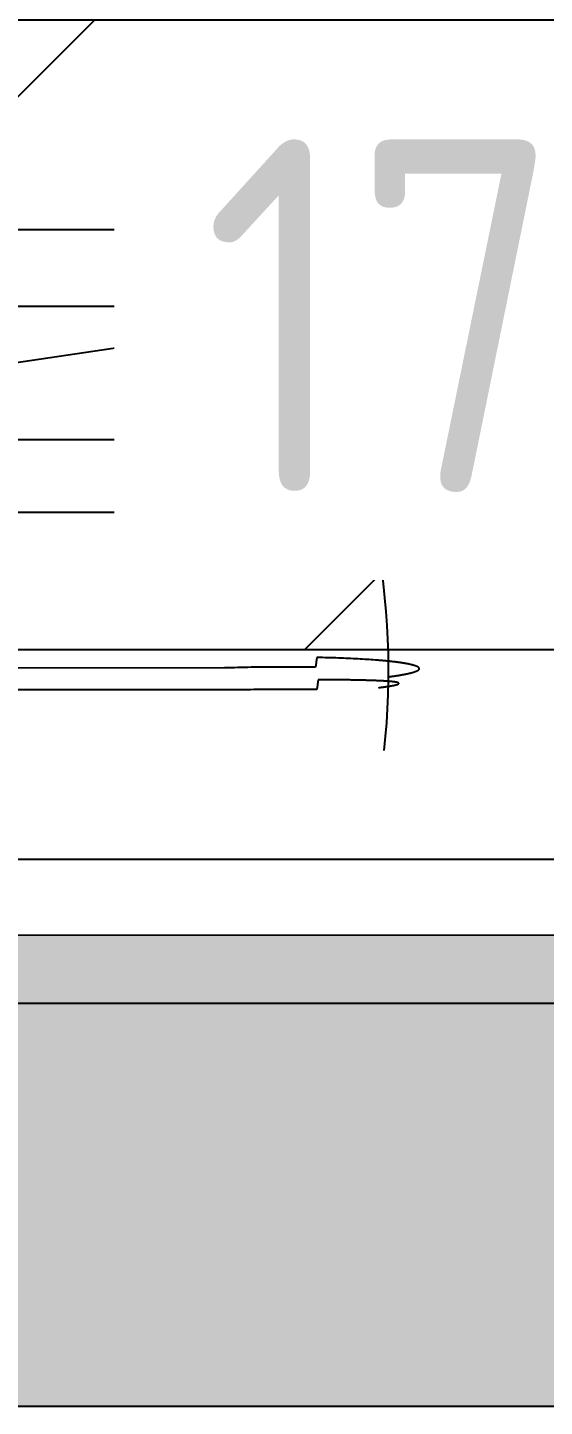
# Model space of a CAD drawing. Extents: x -74236 to 286982, y -14633 to 132816.
# Drawn here: x 94900 to 95208, y 103694 to 104516 of the extents above; entities that cross this region are included whole.
import ezdxf

# ---------------------------------------------------------------- set-up
doc = ezdxf.new("R2010")
doc.units = 0
doc.header["$LTSCALE"] = 10
doc.header["$MEASUREMENT"] = 0
doc.header["$PDSIZE"] = 5
for name, color, linetype in [('1活动家具', 4, 'Continuous'), ('3地坪', 8, 'Continuous'), ('5顶面布置', 3, 'Continuous'), ('5顶面标注', 3, 'Continuous'), ('7开关', 1, 'Continuous'), ('图框', 4, 'Continuous')]:
    doc.layers.add(name, color=color, linetype=linetype)
doc.styles.get("Standard").update_dxf_attribs({"font": 'gbenor.shx', "bigfont": 'gbcbig.shx'})
doc.dimstyles.new('wl20', dxfattribs={"dimscale": 60, "dimtxt": 1.8, "dimasz": 0.03, "dimexe": 0, "dimexo": 0.625, "dimgap": 0.2, "dimtad": 1, "dimdec": 0, "dimrnd": 0.05, "dimdsep": 46, "dimtxsty": 'Standard', "dimblk": 'BZ', "dimcen": 0.06, "dimclrd": 127, "dimclre": 127, "dimclrt": 1, "dimadec": 0, "dimazin": 0, "dimtfac": 1, "dimtdec": 0, "dimtix": 1, "dimtmove": 2, "dimatfit": 3, "dimldrblk": 'jt', "dimfxl": 1, "dimtvp": 1, "dimtfill": 1, "dimtolj": 1, "dimtzin": 0, "dimarcsym": 0})

# ---------------------------------------------------------------- blocks, each defined once
blk = doc.blocks.new('BZ')
at = {"layer": '图框', "linetype": 'Continuous'}
blk.add_hatch(color=2, dxfattribs=at).paths.add_polyline_path([(9.59, 6.47), (6.57, 9.41), (-10.49, -7.49), (-7.44, -10.7)])
blk.add_lwpolyline([(-7.44, -10.7), (9.59, 6.47), (6.57, 9.41), (-10.49, -7.49), (-7.44, -10.7)], dxfattribs=at)
blk = doc.blocks.new('*D496')
at = {"layer": '7开关', "color": 127, "lineweight": -2, "transparency": 16777216}
for p, q in [((94384.15, 103971.93), (94384.15, 104227.01)), ((94385.95, 104227.01), (96082.35, 104227.01)), ((96084.15, 103971.93), (96084.15, 104227.01))]:
    blk.add_line(p, q, dxfattribs=at)
at = {"layer": 'Defpoints', "color": 0, "transparency": 16777216}
for p in [(96084.15, 104227.01), (94384.15, 103934.43), (96084.15, 103934.43)]:
    blk.add_point(p, dxfattribs=at)
at = {"layer": '7开关', "color": 127, "lineweight": -2, "transparency": 16777216, "xscale": 1.8, "yscale": 1.8, "zscale": 1.8, "rotation": 180}
blk.add_blockref('BZ', (94384.15, 104227.01), dxfattribs=at)
at = {"layer": '7开关', "color": 127, "lineweight": -2, "transparency": 16777216, "xscale": 1.8, "yscale": 1.8, "zscale": 1.8}
blk.add_blockref('BZ', (96084.15, 104227.01), dxfattribs=at)
at = {"layer": '7开关', "color": 1, "transparency": 16777216, "insert": (95234.15, 104344.01), "char_height": 210, "attachment_point": 5, "bg_fill": 3, "box_fill_scale": 1.25, "bg_fill_color": 256, "bg_fill_true_color": 13158600, "bg_fill_transparency": 0}
blk.add_mtext('\\A1;1700', dxfattribs=at)
blk = doc.blocks.new('jt')
at = {"layer": '图框', "linetype": 'Continuous'}
blk.add_hatch(color=2, dxfattribs=at).paths.add_polyline_path([(-22, 17.67), (-16.75, 22.22), (0, 0), (-16.7, -22.03), (-22.01, -17.6), (-5.68, -0.01)])
blk.add_lwpolyline([(-22, 17.67), (-16.75, 22.22), (0, 0), (-16.7, -22.03), (-22.01, -17.6), (-5.68, -0.01), (-22, 17.67)], dxfattribs=at)

msp = doc.modelspace()

# ---------------------------------------------------------------- hatches: boundary and pattern name
h = msp.add_hatch(color=252)
h.paths.add_polyline_path([(97974.15, 105604.43), (98784.15, 105604.43), (98784.15, 105844.43), (97734.15, 105844.43), (97734.15, 103934.43), (94384.15, 103934.43), (94384.15, 104098.45), (94144.15, 104132.63), (94144.15, 103694.43), (97974.15, 103694.43)])
h.paths.add_polyline_path([(94384.15, 104754.43), (94144.15, 104754.43), (94144.15, 104264.3), (94384.15, 104298.48)], flags=17)
at = {"layer": '3地坪'}
h = msp.add_hatch(dxfattribs=at)
h.set_pattern_fill('DOLMIT', color=253, scale=500, double=1)
h.set_pattern_definition([(0, (98189.9, 109270.12), (0, 125), []), (45, (98189.9, 109270.1), (-250, 250), [176.777, -353.553])])
h.paths.add_polyline_path([(97734.15, 105844.43), (98224.15, 105844.43), (98224.15, 107104.43), (98124.15, 107104.43), (97324.15, 107104.43), (94384.15, 107104.43), (94384.15, 103934.43), (97734.15, 103934.43)])
at = {"layer": '5顶面标注'}
h = msp.add_hatch(dxfattribs=at)
h.set_pattern_fill('AR-SAND', color=253, scale=60, double=1)
h.set_pattern_definition([(37.5, (0, 0), (-3.7796, 115.609426), [0, -91.2, 0, -102, 0, -97.5]), (7.5, (0, 0), (106.1866, 169.32876), [0, -49.2, 0, -82.2, 0, -31.5]), (327.5, (-73.8, 0), (186.84851, 0.33954), [0, -30, 0, -108, 0, -141]), (317.5, (-73.8, 0), (180.3676, 52.66053), [0, -15, 0, -70.8, 0, -81])])
h.paths.add_polyline_path([(97723.95, 106054.01), (97523.95, 106054.01), (97523.95, 106186.63), (97223.95, 106186.63), (97223.95, 106286.63), (97203.95, 106286.63), (97143.75, 106286.63), (97143.75, 106054.01), (97143.75, 103974.43), (94574.15, 103975.03), (94574.15, 107065.03), (97143.75, 107064.43), (97143.75, 106786.63), (97223.95, 106786.63), (97223.95, 106886.63), (97338.95, 106886.63), (97338.95, 106910.25), (97368.95, 106910.25), (97368.95, 106886.63), (97430.95, 106886.63), (97430.95, 106896.63), (97456.95, 106896.63), (97523.95, 106894.12), (97523.95, 107054.01), (97723.95, 107054.01)], flags=16)
h.paths.add_polyline_path([(97723.95, 106054.01), (97523.95, 106054.01), (97523.95, 106186.63), (97223.95, 106186.63), (97223.95, 106286.63), (97203.95, 106286.63), (97143.75, 106286.63), (96977.56, 106302.16), (97143.75, 106302.16), (97143.75, 106786.63), (97223.95, 106786.63), (97223.95, 106886.63), (97338.95, 106886.63), (97338.95, 106910.25), (97368.95, 106910.25), (97368.95, 106886.63), (97430.95, 106886.63), (97430.95, 106896.63), (97456.95, 106896.63), (97523.95, 106894.12), (97523.95, 107054.01), (97723.95, 107054.01)], flags=16)
h.paths.add_polyline_path([(97238.95, 106859.96, -0.414216), (97232.29, 106866.63), (97230.9, 106859.96)], flags=0)
h.paths.add_polyline_path([(97703.95, 106213.29), (97708.95, 106213.29, -1.000005), (97708.95, 106199.96), (97703.95, 106199.96), (97703.95, 106074.01), (97543.95, 106074.01), (97543.95, 107034.01), (97703.95, 107034.01), (97703.95, 106873.29), (97708.95, 106873.29, -0.999995), (97708.95, 106859.96), (97703.95, 106859.96)], flags=0)
h.paths.add_polyline_path([(94534.15, 107104.43), (94534.15, 103934.43), (97734.15, 103934.43), (97734.15, 105844.43), (98224.15, 105844.43), (98224.15, 107104.43)])

# ---------------------------------------------------------------- linework, layer by layer
at = {"color": 255}
for p, q in [((97734.15, 103934.43), (94384.15, 103934.43)), ((97974.15, 103694.43), (94144.15, 103694.43))]:
    msp.add_line(p, q, dxfattribs=at)
at = {"layer": '1活动家具', "color": 8}
for p, q in [((95064.25, 104352.3), (95064.37, 104352.46)), ((95064.37, 104352.46), (95064.48, 104352.62)), ((95064.48, 104352.62), (95064.59, 104352.78)), ((95064.59, 104352.78), (95064.7, 104352.94)), ((95064.7, 104352.94), (95064.82, 104353.09)), ((95064.82, 104353.09), (95064.93, 104353.24)), ((95064.93, 104353.24), (95065.05, 104353.39)), ((95065.05, 104353.39), (95065.16, 104353.53)), ((95065.16, 104353.53), (95065.28, 104353.68)), ((95065.28, 104353.68), (95065.39, 104353.82)), ((95065.39, 104353.82), (95065.51, 104353.95)), ((95065.51, 104353.95), (95065.63, 104354.09)), ((95065.63, 104354.09), (95065.75, 104354.22)), ((95065.75, 104354.22), (95065.86, 104354.35)), ((95065.86, 104354.35), (95065.98, 104354.47)), ((95065.98, 104354.47), (95066.1, 104354.6)), ((95066.1, 104354.6), (95066.21, 104354.72)), ((95066.21, 104354.72), (95066.33, 104354.83)), ((95066.33, 104354.83), (95066.45, 104354.94)), ((95066.45, 104354.94), (95066.57, 104355.05)), ((95066.57, 104355.05), (95066.68, 104355.16)), ((95066.68, 104355.16), (95066.8, 104355.26)), ((95066.8, 104355.26), (95066.91, 104355.36)), ((95066.91, 104355.36), (95067.03, 104355.45)), ((95067.03, 104355.45), (95067.14, 104355.55)), ((95067.14, 104355.55), (95067.26, 104355.63)), ((95067.26, 104355.63), (95067.37, 104355.72)), ((95067.37, 104355.72), (95067.48, 104355.8)), ((95067.48, 104355.8), (95067.6, 104355.87)), ((95067.6, 104355.87), (95067.71, 104355.95)), ((95067.71, 104355.95), (95067.82, 104356.02)), ((95067.82, 104356.02), (95067.93, 104356.08)), ((95067.93, 104356.08), (95068.04, 104356.14)), ((95068.04, 104356.14), (95068.15, 104356.2)), ((95068.15, 104356.2), (95068.25, 104356.25)), ((95068.25, 104356.25), (95068.36, 104356.3)), ((95068.36, 104356.3), (95068.46, 104356.34)), ((95068.46, 104356.34), (95068.57, 104356.38)), ((95068.57, 104356.38), (95068.67, 104356.42)), ((95068.67, 104356.42), (95068.77, 104356.45)), ((95068.77, 104356.45), (95068.87, 104356.48)), ((95068.87, 104356.48), (95068.97, 104356.51)), ((95068.97, 104356.51), (95069.06, 104356.53)), ((95069.06, 104356.53), (95069.16, 104356.54)), ((95069.16, 104356.54), (95069.25, 104356.55)), ((95069.25, 104356.55), (95069.34, 104356.56)), ((95069.34, 104356.56), (95069.43, 104356.57)), ((95069.43, 104356.57), (95069.52, 104356.56)), ((95069.52, 104356.56), (95069.61, 104356.56)), ((95069.61, 104356.56), (95069.69, 104356.55)), ((95069.69, 104356.55), (95069.78, 104356.54)), ((95069.78, 104356.54), (95069.86, 104356.52)), ((95069.86, 104356.52), (95069.94, 104356.5)), ((95069.94, 104356.5), (95070.02, 104356.47)), ((95070.02, 104356.47), (95070.09, 104356.44)), ((95070.09, 104356.44), (95070.16, 104356.41)), ((95070.16, 104356.41), (95070.24, 104356.37)), ((95070.24, 104356.37), (95070.31, 104356.33)), ((95070.31, 104356.33), (95070.37, 104356.28)), ((95070.37, 104356.28), (95070.44, 104356.23)), ((95070.44, 104356.23), (95070.5, 104356.18)), ((95070.5, 104356.18), (95070.56, 104356.12)), ((95070.56, 104356.12), (95070.62, 104356.06)), ((95070.62, 104356.06), (95070.68, 104355.99)), ((95070.68, 104355.99), (95070.73, 104355.92)), ((95070.73, 104355.92), (95070.78, 104355.84)), ((95070.78, 104355.84), (95070.83, 104355.77)), ((95070.83, 104355.77), (95070.88, 104355.68)), ((95070.88, 104355.68), (95070.92, 104355.6)), ((95070.92, 104355.6), (95070.96, 104355.51)), ((95070.96, 104355.51), (95071, 104355.42)), ((95071, 104355.42), (95071.04, 104355.32)), ((95071.04, 104355.32), (95071.08, 104355.22)), ((95071.08, 104355.22), (95071.11, 104355.12)), ((95071.11, 104355.12), (95071.14, 104355.01)), ((95071.14, 104355.01), (95071.17, 104354.9)), ((95071.17, 104354.9), (95071.19, 104354.79)), ((95071.19, 104354.79), (95071.21, 104354.67)), ((95071.21, 104352.4), (95071.19, 104352.23)), ((95071.21, 104354.67), (95071.23, 104354.55)), ((95071.23, 104352.56), (95071.21, 104352.4)), ((95071.23, 104354.55), (95071.25, 104354.43)), ((95071.25, 104352.72), (95071.23, 104352.56)), ((95071.25, 104354.43), (95071.26, 104354.3)), ((95071.26, 104352.87), (95071.25, 104352.72)), ((95071.26, 104354.3), (95071.27, 104354.17)), ((95071.28, 104353.03), (95071.26, 104352.87)), ((95071.27, 104354.17), (95071.28, 104354.04)), ((95071.28, 104354.04), (95071.29, 104353.9)), ((95071.29, 104353.33), (95071.28, 104353.18)), ((95071.28, 104353.18), (95071.28, 104353.03)), ((95071.29, 104353.9), (95071.29, 104353.76)), ((95071.29, 104353.76), (95071.3, 104353.62)), ((95071.3, 104353.62), (95071.29, 104353.48)), ((95071.29, 104353.48), (95071.29, 104353.33)), ((94434.49, 104349.61), (95934.15, 104349.61)), ((95060.85, 104344), (95060.87, 104344.17)), ((95060.87, 104344.17), (95060.9, 104344.34)), ((95060.9, 104344.34), (95060.93, 104344.51)), ((95060.93, 104344.51), (95060.96, 104344.68)), ((95060.96, 104344.68), (95061, 104344.85)), ((95061, 104344.85), (95061.04, 104345.03)), ((95061.04, 104345.03), (95061.08, 104345.2)), ((95061.08, 104345.2), (95061.12, 104345.38)), ((95061.12, 104345.38), (95061.17, 104345.56)), ((95061.17, 104345.56), (95061.21, 104345.74)), ((95061.21, 104345.74), (95061.27, 104345.92)), ((95061.27, 104345.92), (95061.32, 104346.11)), ((95061.32, 104346.11), (95061.37, 104346.29)), ((95061.37, 104346.29), (95061.43, 104346.47)), ((95061.43, 104346.47), (95061.49, 104346.66)), ((95061.49, 104346.66), (95061.55, 104346.85)), ((95061.55, 104346.85), (95061.62, 104347.03)), ((95061.62, 104347.03), (95061.68, 104347.22)), ((95061.68, 104347.22), (95061.75, 104347.41)), ((95061.75, 104347.41), (95061.82, 104347.6)), ((95061.82, 104347.6), (95061.89, 104347.78)), ((95061.89, 104347.78), (95061.97, 104347.97)), ((95061.97, 104347.97), (95062.04, 104348.16)), ((95062.04, 104348.16), (95062.12, 104348.35)), ((95062.12, 104348.35), (95062.2, 104348.54)), ((95062.2, 104348.54), (95062.28, 104348.73)), ((95062.28, 104348.73), (95062.37, 104348.91)), ((95062.37, 104348.91), (95062.45, 104349.1)), ((95062.45, 104349.1), (95062.54, 104349.29)), ((95062.54, 104349.29), (95062.63, 104349.47)), ((95062.63, 104349.47), (95062.72, 104349.66)), ((95062.72, 104349.66), (95062.81, 104349.84)), ((95062.81, 104349.84), (95062.91, 104350.03)), ((95062.91, 104350.03), (95063, 104350.21)), ((95063, 104350.21), (95063.1, 104350.39)), ((95063.1, 104350.39), (95063.2, 104350.57)), ((95063.2, 104350.57), (95063.3, 104350.75)), ((95063.3, 104350.75), (95063.4, 104350.93)), ((95063.4, 104350.93), (95063.5, 104351.11)), ((95063.5, 104351.11), (95063.61, 104351.28)), ((95063.61, 104351.28), (95063.71, 104351.46)), ((95063.71, 104351.46), (95063.82, 104351.63)), ((95063.82, 104351.63), (95063.93, 104351.8)), ((95063.93, 104351.8), (95064.03, 104351.97)), ((95064.03, 104351.97), (95064.14, 104352.13)), ((95064.14, 104352.13), (95064.25, 104352.3)), ((95067.94, 104344.1), (95067.83, 104343.94)), ((95068.04, 104344.27), (95067.94, 104344.1)), ((95068.15, 104344.44), (95068.04, 104344.27)), ((95068.26, 104344.61), (95068.15, 104344.44)), ((95068.36, 104344.78), (95068.26, 104344.61)), ((95068.47, 104344.96), (95068.36, 104344.78)), ((95068.57, 104345.13), (95068.47, 104344.96)), ((95068.67, 104345.31), (95068.57, 104345.13)), ((95068.78, 104345.49), (95068.67, 104345.31)), ((95068.87, 104345.67), (95068.78, 104345.49)), ((95068.97, 104345.85), (95068.87, 104345.67)), ((95069.07, 104346.03), (95068.97, 104345.85)), ((95069.16, 104346.22), (95069.07, 104346.03)), ((95069.26, 104346.4), (95069.16, 104346.22)), ((95069.35, 104346.59), (95069.26, 104346.4)), ((95069.44, 104346.77), (95069.35, 104346.59)), ((95069.53, 104346.96), (95069.44, 104346.77)), ((95069.61, 104347.15), (95069.53, 104346.96)), ((95069.7, 104347.33), (95069.61, 104347.15)), ((95069.78, 104347.52), (95069.7, 104347.33)), ((95069.86, 104347.71), (95069.78, 104347.52)), ((95069.94, 104347.9), (95069.86, 104347.71)), ((95070.02, 104348.09), (95069.94, 104347.9)), ((95070.1, 104348.28), (95070.02, 104348.09)), ((95070.17, 104348.46), (95070.1, 104348.28)), ((95070.24, 104348.65), (95070.17, 104348.46)), ((95070.31, 104348.84), (95070.24, 104348.65)), ((95070.38, 104349.03), (95070.31, 104348.84)), ((95070.44, 104349.21), (95070.38, 104349.03)), ((95070.5, 104349.4), (95070.44, 104349.21)), ((95070.57, 104349.59), (95070.5, 104349.4)), ((95070.62, 104349.77), (95070.57, 104349.59)), ((95070.68, 104349.96), (95070.62, 104349.77)), ((95070.73, 104350.14), (95070.68, 104349.96)), ((95070.79, 104350.32), (95070.73, 104350.14)), ((95070.83, 104350.5), (95070.79, 104350.32)), ((95070.88, 104350.68), (95070.83, 104350.5)), ((95070.93, 104350.86), (95070.88, 104350.68)), ((95070.97, 104351.04), (95070.93, 104350.86)), ((95071.01, 104351.21), (95070.97, 104351.04)), ((95071.04, 104351.39), (95071.01, 104351.21)), ((95071.08, 104351.56), (95071.04, 104351.39)), ((95071.11, 104351.73), (95071.08, 104351.56)), ((95071.14, 104351.9), (95071.11, 104351.73)), ((95071.17, 104352.07), (95071.14, 104351.9)), ((95071.19, 104352.23), (95071.17, 104352.07)), ((95062.03, 104341.03), (94648.79, 104279.69)), ((95060.73, 104342.75), (95060.74, 104342.9)), ((95060.73, 104342.61), (95060.73, 104342.75)), ((95060.73, 104342.46), (95060.73, 104342.61)), ((95060.73, 104342.32), (95060.73, 104342.46)), ((95060.74, 104342.19), (95060.73, 104342.32)), ((95060.74, 104343.05), (95060.76, 104343.2)), ((95060.74, 104342.9), (95060.74, 104343.05)), ((95060.75, 104342.05), (95060.74, 104342.19)), ((95060.76, 104341.92), (95060.75, 104342.05)), ((95060.76, 104343.2), (95060.77, 104343.36)), ((95060.77, 104341.79), (95060.76, 104341.92)), ((95060.77, 104343.36), (95060.78, 104343.52)), ((95060.78, 104341.67), (95060.77, 104341.79)), ((95060.78, 104343.52), (95060.8, 104343.68)), ((95060.8, 104341.54), (95060.78, 104341.67)), ((95060.8, 104343.68), (95060.82, 104343.84)), ((95060.82, 104341.43), (95060.8, 104341.54)), ((95060.82, 104343.84), (95060.85, 104344)), ((95060.85, 104341.31), (95060.82, 104341.43)), ((95060.87, 104341.2), (95060.85, 104341.31)), ((95060.9, 104341.09), (95060.87, 104341.2)), ((95060.93, 104340.98), (95060.9, 104341.09)), ((95060.97, 104340.88), (95060.93, 104340.98)), ((95061, 104340.78), (95060.97, 104340.88)), ((95061.04, 104340.69), (95061, 104340.78)), ((95061.08, 104340.6), (95061.04, 104340.69)), ((95061.12, 104340.51), (95061.08, 104340.6)), ((95061.17, 104340.43), (95061.12, 104340.51)), ((95061.22, 104340.35), (95061.17, 104340.43)), ((95061.27, 104340.27), (95061.22, 104340.35)), ((95061.32, 104340.2), (95061.27, 104340.27)), ((95061.38, 104340.13), (95061.32, 104340.2)), ((95061.43, 104340.07), (95061.38, 104340.13)), ((95061.49, 104340.01), (95061.43, 104340.07)), ((95061.56, 104339.95), (95061.49, 104340.01)), ((95061.62, 104339.9), (95061.56, 104339.95)), ((95061.69, 104339.85), (95061.62, 104339.9)), ((95061.75, 104339.81), (95061.69, 104339.85)), ((95061.82, 104339.77), (95061.75, 104339.81)), ((95061.9, 104339.73), (95061.82, 104339.77)), ((95061.97, 104339.7), (95061.9, 104339.73)), ((95062.05, 104339.67), (95061.97, 104339.7)), ((95062.13, 104339.65), (95062.05, 104339.67)), ((95062.21, 104339.63), (95062.13, 104339.65)), ((95062.29, 104339.61), (95062.21, 104339.63)), ((95062.37, 104339.6), (95062.29, 104339.61)), ((95062.46, 104339.59), (95062.37, 104339.6)), ((95062.55, 104339.59), (95062.46, 104339.59)), ((95062.64, 104339.59), (95062.55, 104339.59)), ((95062.73, 104339.6), (95062.64, 104339.59)), ((95062.82, 104339.61), (95062.73, 104339.6)), ((95062.91, 104339.62), (95062.82, 104339.61)), ((95063.01, 104339.64), (95062.91, 104339.62)), ((95063.11, 104339.66), (95063.01, 104339.64)), ((95063.21, 104339.69), (95063.11, 104339.66)), ((95063.31, 104339.72), (95063.21, 104339.69)), ((95063.41, 104339.75), (95063.31, 104339.72)), ((95063.51, 104339.79), (95063.41, 104339.75)), ((95063.61, 104339.83), (95063.51, 104339.79)), ((95063.72, 104339.88), (95063.61, 104339.83)), ((95063.83, 104339.93), (95063.72, 104339.88)), ((95063.93, 104339.98), (95063.83, 104339.93)), ((95064.04, 104340.04), (95063.93, 104339.98)), ((95064.15, 104340.11), (95064.04, 104340.04)), ((95064.26, 104340.17), (95064.15, 104340.11)), ((95064.37, 104340.24), (95064.26, 104340.17)), ((95064.48, 104340.32), (95064.37, 104340.24)), ((95064.6, 104340.4), (95064.48, 104340.32)), ((95064.71, 104340.48), (95064.6, 104340.4)), ((95064.82, 104340.56), (95064.71, 104340.48)), ((95064.94, 104340.65), (95064.82, 104340.56)), ((95065.05, 104340.75), (95064.94, 104340.65)), ((95065.17, 104340.84), (95065.05, 104340.75)), ((95065.29, 104340.94), (95065.17, 104340.84)), ((95065.4, 104341.05), (95065.29, 104340.94)), ((95065.52, 104341.16), (95065.4, 104341.05)), ((95065.64, 104341.27), (95065.52, 104341.16)), ((95065.75, 104341.38), (95065.64, 104341.27)), ((95065.87, 104341.5), (95065.75, 104341.38)), ((95065.99, 104341.62), (95065.87, 104341.5)), ((95066.1, 104341.74), (95065.99, 104341.62)), ((95066.22, 104341.87), (95066.1, 104341.74)), ((95066.34, 104342), (95066.22, 104341.87)), ((95066.46, 104342.13), (95066.34, 104342)), ((95066.57, 104342.27), (95066.46, 104342.13)), ((95066.69, 104342.41), (95066.57, 104342.27)), ((95066.8, 104342.55), (95066.69, 104342.41)), ((95066.92, 104342.69), (95066.8, 104342.55)), ((95067.04, 104342.84), (95066.92, 104342.69)), ((95067.15, 104342.99), (95067.04, 104342.84)), ((95067.27, 104343.14), (95067.15, 104342.99)), ((95067.38, 104343.3), (95067.27, 104343.14)), ((95067.49, 104343.45), (95067.38, 104343.3)), ((95067.6, 104343.61), (95067.49, 104343.45)), ((95067.72, 104343.77), (95067.6, 104343.61)), ((95067.83, 104343.94), (95067.72, 104343.77))]:
    msp.add_line(p, q, dxfattribs=at)
at = {"layer": '1活动家具', "color": 8, "extrusion": (0, 0, -1)}
for p, q in [((95072.13, 104140.45), (95071.31, 104134.62)), ((95073.8, 104140.41), (95072.13, 104140.45)), ((95075.44, 104140.38), (95073.8, 104140.41)), ((95077.07, 104140.34), (95075.44, 104140.38)), ((95078.68, 104140.29), (95077.07, 104140.34)), ((95080.28, 104140.25), (95078.68, 104140.29)), ((95081.86, 104140.2), (95080.28, 104140.25)), ((95083.42, 104140.15), (95081.86, 104140.2)), ((95084.96, 104140.09), (95083.42, 104140.15)), ((95086.49, 104140.04), (95084.96, 104140.09)), ((95087.99, 104139.98), (95086.49, 104140.04)), ((95089.48, 104139.92), (95087.99, 104139.98)), ((95090.95, 104139.85), (95089.48, 104139.92)), ((95092.39, 104139.79), (95090.95, 104139.85)), ((95093.82, 104139.72), (95092.39, 104139.79)), ((95095.23, 104139.65), (95093.82, 104139.72)), ((95096.62, 104139.57), (95095.23, 104139.65)), ((95097.99, 104139.5), (95096.62, 104139.57)), ((95099.33, 104139.42), (95097.99, 104139.5)), ((95100.66, 104139.34), (95099.33, 104139.42)), ((95101.96, 104139.26), (95100.66, 104139.34)), ((95103.24, 104139.17), (95101.96, 104139.26)), ((95104.5, 104139.09), (95103.24, 104139.17)), ((95105.74, 104139), (95104.5, 104139.09)), ((95106.95, 104138.91), (95105.74, 104139)), ((95108.14, 104138.81), (95106.95, 104138.91)), ((95108.72, 104138.77), (95108.14, 104138.81)), ((95017.19, 104134.19), (94705.15, 104134.12)), ((95019.19, 104134.25), (95017.19, 104134.19)), ((95021.18, 104134.31), (95019.19, 104134.25)), ((95023.17, 104134.36), (95021.18, 104134.31)), ((95025.15, 104134.42), (95023.17, 104134.36)), ((95027.12, 104134.46), (95025.15, 104134.42)), ((95029.08, 104134.51), (95027.12, 104134.46)), ((95031.04, 104134.55), (95029.08, 104134.51)), ((95032.98, 104134.59), (95031.04, 104134.55)), ((95034.92, 104134.62), (95032.98, 104134.59)), ((95036.85, 104134.65), (95034.92, 104134.62)), ((95038.77, 104134.68), (95036.85, 104134.65)), ((95040.67, 104134.7), (95038.77, 104134.68)), ((95042.57, 104134.72), (95040.67, 104134.7)), ((95044.46, 104134.74), (95042.57, 104134.72)), ((95046.34, 104134.75), (95044.46, 104134.74)), ((95048.2, 104134.76), (95046.34, 104134.75)), ((95050.06, 104134.77), (95048.2, 104134.76)), ((95051.9, 104134.78), (95050.06, 104134.77)), ((95053.73, 104134.78), (95051.9, 104134.78)), ((95055.55, 104134.77), (95053.73, 104134.78)), ((95057.35, 104134.77), (95055.55, 104134.77)), ((95059.15, 104134.76), (95057.35, 104134.77)), ((95060.93, 104134.75), (95059.15, 104134.76)), ((95062.69, 104134.73), (95060.93, 104134.75)), ((95064.44, 104134.72), (95062.69, 104134.73)), ((95066.18, 104134.7), (95064.44, 104134.72)), ((95067.91, 104134.67), (95066.18, 104134.7)), ((95069.61, 104134.65), (95067.91, 104134.67)), ((95071.31, 104134.62), (95069.61, 104134.65)), ((95109.3, 104138.72), (95108.72, 104138.77)), ((95109.88, 104138.67), (95109.3, 104138.72)), ((95110.45, 104138.62), (95109.88, 104138.67)), ((95111.01, 104138.57), (95110.45, 104138.62)), ((95111.57, 104138.52), (95111.01, 104138.57)), ((95112.12, 104138.47), (95111.57, 104138.52)), ((95112.66, 104138.42), (95112.12, 104138.47)), ((95113.2, 104138.37), (95112.66, 104138.42)), ((95113.73, 104138.32), (95113.2, 104138.37)), ((95114.25, 104138.27), (95113.73, 104138.32)), ((95114.77, 104138.21), (95114.25, 104138.27)), ((95115.28, 104138.16), (95114.77, 104138.21)), ((95115.79, 104138.11), (95115.28, 104138.16)), ((95116.29, 104138.05), (95115.79, 104138.11)), ((95116.78, 104138), (95116.29, 104138.05)), ((95117.27, 104137.94), (95116.78, 104138)), ((95117.75, 104137.89), (95117.27, 104137.94)), ((95118.22, 104137.83), (95117.75, 104137.89)), ((95118.69, 104137.78), (95118.22, 104137.83)), ((95119.15, 104137.72), (95118.69, 104137.78)), ((95119.6, 104137.66), (95119.15, 104137.72)), ((95120.05, 104137.6), (95119.6, 104137.66)), ((95120.49, 104137.55), (95120.05, 104137.6)), ((95120.92, 104137.49), (95120.49, 104137.55)), ((95121.35, 104137.43), (95120.92, 104137.49)), ((95121.77, 104137.37), (95121.35, 104137.43)), ((95122.18, 104137.31), (95121.77, 104137.37)), ((95122.59, 104137.25), (95122.18, 104137.31)), ((95122.98, 104137.19), (95122.59, 104137.25)), ((95123.38, 104137.13), (95122.98, 104137.19)), ((95123.76, 104137.07), (95123.38, 104137.13)), ((95124.14, 104137.01), (95123.76, 104137.07)), ((95124.51, 104136.95), (95124.14, 104137.01)), ((95124.87, 104136.88), (95124.51, 104136.95)), ((95124.82, 104130.55), (95125.23, 104130.63)), ((95125.23, 104136.82), (95124.87, 104136.88)), ((95125.57, 104136.76), (95125.23, 104136.82)), ((95125.23, 104130.63), (95125.62, 104130.71)), ((95125.91, 104136.69), (95125.57, 104136.76)), ((95125.62, 104130.71), (95126, 104130.79)), ((95126.25, 104136.63), (95125.91, 104136.69)), ((95126, 104130.79), (95126.37, 104130.87)), ((95126.57, 104136.57), (95126.25, 104136.63)), ((95126.37, 104130.87), (95126.73, 104130.95)), ((95126.89, 104136.5), (95126.57, 104136.57)), ((95126.73, 104130.95), (95127.08, 104131.03)), ((95127.2, 104136.44), (95126.89, 104136.5)), ((95127.08, 104131.03), (95127.42, 104131.11)), ((95127.51, 104136.37), (95127.2, 104136.44)), ((95127.42, 104131.11), (95127.75, 104131.19)), ((95127.8, 104136.31), (95127.51, 104136.37)), ((95127.75, 104131.19), (95128.07, 104131.27)), ((95128.09, 104136.24), (95127.8, 104136.31)), ((95128.07, 104131.27), (95128.38, 104131.35)), ((95128.37, 104136.17), (95128.09, 104136.24)), ((95128.65, 104136.11), (95128.37, 104136.17)), ((95128.38, 104131.35), (95128.68, 104131.42)), ((95128.91, 104136.04), (95128.65, 104136.11)), ((95128.68, 104131.42), (95128.97, 104131.5)), ((95129.17, 104135.97), (95128.91, 104136.04)), ((95128.97, 104131.5), (95129.25, 104131.58)), ((95129.42, 104135.91), (95129.17, 104135.97)), ((95129.25, 104131.58), (95129.52, 104131.66)), ((95129.66, 104135.84), (95129.42, 104135.91)), ((95129.52, 104131.66), (95129.77, 104131.74)), ((95129.9, 104135.77), (95129.66, 104135.84)), ((95129.77, 104131.74), (95130.02, 104131.82)), ((95130.12, 104135.7), (95129.9, 104135.77)), ((95130.02, 104131.82), (95130.26, 104131.9)), ((95130.34, 104135.63), (95130.12, 104135.7)), ((95130.26, 104131.9), (95130.49, 104131.98)), ((95130.55, 104135.56), (95130.34, 104135.63)), ((95130.49, 104131.98), (95130.71, 104132.06)), ((95130.75, 104135.5), (95130.55, 104135.56)), ((95130.71, 104132.06), (95130.92, 104132.14)), ((95130.95, 104135.43), (95130.75, 104135.5)), ((95130.92, 104132.14), (95131.12, 104132.21)), ((95131.13, 104135.36), (95130.95, 104135.43)), ((95131.12, 104132.21), (95131.31, 104132.29)), ((95131.31, 104135.29), (95131.13, 104135.36)), ((95131.48, 104135.22), (95131.31, 104135.29)), ((95131.31, 104132.29), (95131.49, 104132.37)), ((95131.64, 104135.14), (95131.48, 104135.22)), ((95131.49, 104132.37), (95131.66, 104132.45)), ((95131.8, 104135.07), (95131.64, 104135.14)), ((95131.66, 104132.45), (95131.82, 104132.53)), ((95131.94, 104135), (95131.8, 104135.07)), ((95131.82, 104132.53), (95131.97, 104132.61)), ((95132.08, 104134.93), (95131.94, 104135)), ((95131.97, 104132.61), (95132.11, 104132.68)), ((95132.21, 104134.86), (95132.08, 104134.93)), ((95132.11, 104132.68), (95132.24, 104132.76)), ((95132.33, 104134.79), (95132.21, 104134.86)), ((95132.24, 104132.76), (95132.36, 104132.84)), ((95132.44, 104134.71), (95132.33, 104134.79)), ((95132.36, 104132.84), (95132.47, 104132.92)), ((95132.54, 104134.64), (95132.44, 104134.71)), ((95132.47, 104132.92), (95132.58, 104132.99)), ((95132.63, 104134.57), (95132.54, 104134.64)), ((95132.58, 104132.99), (95132.67, 104133.07)), ((95132.72, 104134.5), (95132.63, 104134.57)), ((95132.67, 104133.07), (95132.76, 104133.15)), ((95132.8, 104134.42), (95132.72, 104134.5)), ((95132.76, 104133.15), (95132.83, 104133.22)), ((95132.87, 104134.35), (95132.8, 104134.42)), ((95132.83, 104133.22), (95132.9, 104133.3)), ((95132.93, 104134.28), (95132.87, 104134.35)), ((95132.9, 104133.3), (95132.95, 104133.38)), ((95132.98, 104134.2), (95132.93, 104134.28)), ((95132.95, 104133.38), (95133, 104133.45)), ((95133.02, 104134.13), (95132.98, 104134.2)), ((95133, 104133.45), (95133.04, 104133.53)), ((95133.05, 104134.05), (95133.02, 104134.13)), ((95133.04, 104133.53), (95133.07, 104133.6)), ((95133.08, 104133.98), (95133.05, 104134.05)), ((95133.07, 104133.6), (95133.09, 104133.68)), ((95133.09, 104133.9), (95133.08, 104133.98)), ((95133.1, 104133.83), (95133.09, 104133.9)), ((95133.09, 104133.68), (95133.1, 104133.75)), ((95133.1, 104133.75), (95133.1, 104133.83)), ((95072.97, 104127.22), (95072.11, 104121.36)), ((95074.66, 104127.21), (95072.97, 104127.22)), ((95076.33, 104127.2), (95074.66, 104127.21)), ((95077.99, 104127.19), (95076.33, 104127.2)), ((95079.62, 104127.18), (95077.99, 104127.19)), ((95081.22, 104127.17), (95079.62, 104127.18)), ((95082.81, 104127.16), (95081.22, 104127.17)), ((95083.59, 104127.15), (95082.81, 104127.16)), ((95084.37, 104127.14), (95083.59, 104127.15)), ((95085.14, 104127.14), (95084.37, 104127.14)), ((95085.91, 104127.13), (95085.14, 104127.14)), ((95086.66, 104127.12), (95085.91, 104127.13)), ((95087.42, 104127.11), (95086.66, 104127.12)), ((95088.16, 104127.1), (95087.42, 104127.11)), ((95088.9, 104127.09), (95088.16, 104127.1)), ((95089.64, 104127.08), (95088.9, 104127.09)), ((95090.37, 104127.07), (95089.64, 104127.08)), ((95091.09, 104127.06), (95090.37, 104127.07)), ((95091.8, 104127.05), (95091.09, 104127.06)), ((95092.51, 104127.04), (95091.8, 104127.05)), ((95093.21, 104127.03), (95092.51, 104127.04)), ((95093.9, 104127.01), (95093.21, 104127.03)), ((95094.59, 104127), (95093.9, 104127.01)), ((95095.27, 104126.99), (95094.59, 104127)), ((95095.94, 104126.98), (95095.27, 104126.99)), ((95096.61, 104126.96), (95095.94, 104126.98)), ((95097.27, 104126.95), (95096.61, 104126.96)), ((95097.92, 104126.94), (95097.27, 104126.95)), ((95098.56, 104126.92), (95097.92, 104126.94)), ((95099.2, 104126.91), (95098.56, 104126.92)), ((95099.83, 104126.89), (95099.2, 104126.91)), ((95100.45, 104126.87), (95099.83, 104126.89)), ((95101.06, 104126.86), (95100.45, 104126.87)), ((95101.67, 104126.84), (95101.06, 104126.86)), ((95102.26, 104126.83), (95101.67, 104126.84)), ((95102.85, 104126.81), (95102.26, 104126.83)), ((95103.44, 104126.79), (95102.85, 104126.81)), ((95104.01, 104126.77), (95103.44, 104126.79)), ((95104.57, 104126.75), (95104.01, 104126.77)), ((95105.13, 104126.73), (95104.57, 104126.75)), ((95105.68, 104126.72), (95105.13, 104126.73)), ((95106.22, 104126.7), (95105.68, 104126.72)), ((95106.75, 104126.68), (95106.22, 104126.7)), ((95107.28, 104126.65), (95106.75, 104126.68)), ((95107.79, 104126.63), (95107.28, 104126.65)), ((95108.3, 104126.61), (95107.79, 104126.63)), ((95108.8, 104126.59), (95108.3, 104126.61)), ((95108.74, 104122.47), (95109.33, 104122.54)), ((95109.29, 104126.57), (95108.8, 104126.59)), ((95109.77, 104126.55), (95109.29, 104126.57)), ((95109.33, 104122.54), (95109.9, 104122.61)), ((95110.24, 104126.52), (95109.77, 104126.55)), ((95109.9, 104122.61), (95110.46, 104122.68)), ((95110.7, 104126.5), (95110.24, 104126.52)), ((95110.46, 104122.68), (95111, 104122.75)), ((95111.16, 104126.47), (95110.7, 104126.5)), ((95111, 104122.75), (95111.52, 104122.83)), ((95111.6, 104126.45), (95111.16, 104126.47)), ((95111.52, 104122.83), (95112.03, 104122.9)), ((95112.03, 104126.42), (95111.6, 104126.45)), ((95112.46, 104126.4), (95112.03, 104126.42)), ((95112.03, 104122.9), (95112.53, 104122.96)), ((95112.88, 104126.37), (95112.46, 104126.4)), ((95112.53, 104122.96), (95113.01, 104123.03)), ((95113.28, 104126.35), (95112.88, 104126.37)), ((95113.01, 104123.03), (95113.47, 104123.1)), ((95113.68, 104126.32), (95113.28, 104126.35)), ((95113.47, 104123.1), (95113.92, 104123.17)), ((95114.07, 104126.29), (95113.68, 104126.32)), ((95113.92, 104123.17), (95114.36, 104123.23)), ((95114.45, 104126.27), (95114.07, 104126.29)), ((95114.36, 104123.23), (95114.78, 104123.3)), ((95114.81, 104126.24), (95114.45, 104126.27)), ((95114.78, 104123.3), (95115.19, 104123.36)), ((95115.17, 104126.21), (95114.81, 104126.24)), ((95115.11, 104129.02), (95115.72, 104129.1)), ((95115.52, 104126.18), (95115.17, 104126.21)), ((95115.19, 104123.36), (95115.58, 104123.43)), ((95115.86, 104126.15), (95115.52, 104126.18)), ((95115.58, 104123.43), (95115.96, 104123.49)), ((95115.72, 104129.1), (95116.32, 104129.18)), ((95116.19, 104126.12), (95115.86, 104126.15)), ((95115.96, 104123.49), (95116.32, 104123.56)), ((95116.51, 104126.09), (95116.19, 104126.12)), ((95116.32, 104129.18), (95116.91, 104129.26)), ((95116.32, 104123.56), (95116.67, 104123.62)), ((95116.82, 104126.06), (95116.51, 104126.09)), ((95116.67, 104123.62), (95117.01, 104123.68)), ((95117.11, 104126.03), (95116.82, 104126.06)), ((95116.91, 104129.26), (95117.49, 104129.34)), ((95117.01, 104123.68), (95117.33, 104123.74)), ((95117.4, 104125.99), (95117.11, 104126.03)), ((95117.33, 104123.74), (95117.64, 104123.8)), ((95117.68, 104125.96), (95117.4, 104125.99)), ((95117.49, 104129.34), (95118.05, 104129.42)), ((95117.64, 104123.8), (95117.93, 104123.86)), ((95117.95, 104125.93), (95117.68, 104125.96)), ((95117.93, 104123.86), (95118.21, 104123.92)), ((95118.2, 104125.89), (95117.95, 104125.93)), ((95118.05, 104129.42), (95118.61, 104129.5)), ((95118.45, 104125.86), (95118.2, 104125.89)), ((95118.21, 104123.92), (95118.48, 104123.98)), ((95118.68, 104125.82), (95118.45, 104125.86)), ((95118.48, 104123.98), (95118.73, 104124.04)), ((95118.61, 104129.5), (95119.15, 104129.58)), ((95118.91, 104125.79), (95118.68, 104125.82)), ((95118.73, 104124.04), (95118.97, 104124.09)), ((95119.12, 104125.75), (95118.91, 104125.79)), ((95118.97, 104124.09), (95119.2, 104124.15)), ((95119.32, 104125.72), (95119.12, 104125.75)), ((95119.15, 104129.58), (95119.68, 104129.66)), ((95119.2, 104124.15), (95119.41, 104124.21)), ((95119.52, 104125.68), (95119.32, 104125.72)), ((95119.41, 104124.21), (95119.61, 104124.26)), ((95119.7, 104125.64), (95119.52, 104125.68)), ((95119.61, 104124.26), (95119.79, 104124.32)), ((95119.68, 104129.66), (95120.2, 104129.74)), ((95119.87, 104125.61), (95119.7, 104125.64)), ((95119.79, 104124.32), (95119.96, 104124.37)), ((95120.02, 104125.57), (95119.87, 104125.61)), ((95119.96, 104124.37), (95120.12, 104124.42)), ((95120.17, 104125.53), (95120.02, 104125.57)), ((95120.12, 104124.42), (95120.27, 104124.48)), ((95120.31, 104125.49), (95120.17, 104125.53)), ((95120.2, 104129.74), (95120.72, 104129.82)), ((95120.27, 104124.48), (95120.4, 104124.53)), ((95120.43, 104125.45), (95120.31, 104125.49)), ((95120.4, 104124.53), (95120.52, 104124.58)), ((95120.54, 104125.41), (95120.43, 104125.45)), ((95120.52, 104124.58), (95120.63, 104124.63)), ((95120.64, 104125.37), (95120.54, 104125.41)), ((95120.63, 104124.63), (95120.72, 104124.68)), ((95120.73, 104125.33), (95120.64, 104125.37)), ((95120.72, 104129.82), (95121.21, 104129.9)), ((95120.72, 104124.68), (95120.8, 104124.73)), ((95120.81, 104125.28), (95120.73, 104125.33)), ((95120.8, 104124.73), (95120.87, 104124.78)), ((95120.88, 104125.24), (95120.81, 104125.28)), ((95120.87, 104124.78), (95120.93, 104124.83)), ((95120.93, 104125.2), (95120.88, 104125.24)), ((95120.97, 104125.15), (95120.93, 104125.2)), ((95120.93, 104124.83), (95120.97, 104124.88)), ((95121, 104125.11), (95120.97, 104125.15)), ((95120.97, 104124.88), (95121, 104124.92)), ((95121.02, 104125.06), (95121, 104125.11)), ((95121, 104124.92), (95121.02, 104124.97)), ((95121.03, 104125.02), (95121.02, 104125.06)), ((95121.02, 104124.97), (95121.03, 104125.02)), ((95121.21, 104129.9), (95121.7, 104129.99)), ((95121.7, 104129.99), (95122.18, 104130.07)), ((95122.18, 104130.07), (95122.65, 104130.15)), ((95122.65, 104130.15), (95123.1, 104130.23)), ((95123.1, 104130.23), (95123.55, 104130.31)), ((95123.55, 104130.31), (95123.98, 104130.39)), ((95123.98, 104130.39), (95124.41, 104130.47)), ((95124.41, 104130.47), (95124.82, 104130.55)), ((95018.44, 104121.19), (94704.34, 104121.16)), ((95022.51, 104121.22), (95018.44, 104121.19)), ((95026.55, 104121.25), (95022.51, 104121.22)), ((95028.57, 104121.26), (95026.55, 104121.25)), ((95030.57, 104121.27), (95028.57, 104121.26)), ((95032.58, 104121.28), (95030.57, 104121.27)), ((95034.57, 104121.3), (95032.58, 104121.28)), ((95036.56, 104121.31), (95034.57, 104121.3)), ((95038.54, 104121.32), (95036.56, 104121.31)), ((95040.51, 104121.33), (95038.54, 104121.32)), ((95042.47, 104121.33), (95040.51, 104121.33)), ((95044.42, 104121.34), (95042.47, 104121.33)), ((95046.37, 104121.35), (95044.42, 104121.34)), ((95048.3, 104121.36), (95046.37, 104121.35)), ((95050.21, 104121.36), (95048.3, 104121.36)), ((95052.12, 104121.37), (95050.21, 104121.36)), ((95054.01, 104121.37), (95052.12, 104121.37)), ((95055.89, 104121.37), (95054.01, 104121.37)), ((95057.76, 104121.38), (95055.89, 104121.37)), ((95059.61, 104121.38), (95057.76, 104121.38)), ((95061.44, 104121.38), (95059.61, 104121.38)), ((95063.26, 104121.38), (95061.44, 104121.38)), ((95065.07, 104121.38), (95063.26, 104121.38)), ((95066.85, 104121.37), (95065.07, 104121.38)), ((95068.62, 104121.37), (95066.85, 104121.37)), ((95070.37, 104121.37), (95068.62, 104121.37)), ((95072.11, 104121.36), (95070.37, 104121.37))]:
    msp.add_line(p, q, dxfattribs=at)
at = {"layer": '1活动家具'}
msp.add_lwpolyline([(95934.15, 106034.43), (95934.15, 103934.43), (94434.15, 103934.43), (94434.15, 106034.43)], close=True, dxfattribs=at)
at = {"layer": '1活动家具', "color": 8}
msp.add_arc((94677.83, 104132.83), 436.99, 353.71874, 28.45273, dxfattribs=at)
at = {"layer": '5顶面布置', "color": 3}
msp.add_lwpolyline([(97143.75, 103974.43), (94574.15, 103975.03), (94574.15, 107065.03), (97143.75, 107064.43)], close=True, dxfattribs=at)

# ---------------------------------------------------------------- next in the draw order: dimensions: what is measured, and where the dimension line sits
at = {"layer": '7开关', "color": 6}
dim = msp.add_linear_dim(base=(96084.15, 104227.01), p1=(94384.15, 103934.43), p2=(96084.15, 103934.43), dimstyle='wl20', override={"dimtxt": 3.5, "dimfxl": 300, "dimfxlon": 1, "dimarcsym": 1}, dxfattribs=at)
dim.commit()
dim.dimension.update_dxf_attribs({"geometry": '*D496', "text_midpoint": (95234.15, 104344.01)})

doc.saveas('drawing.dxf')
